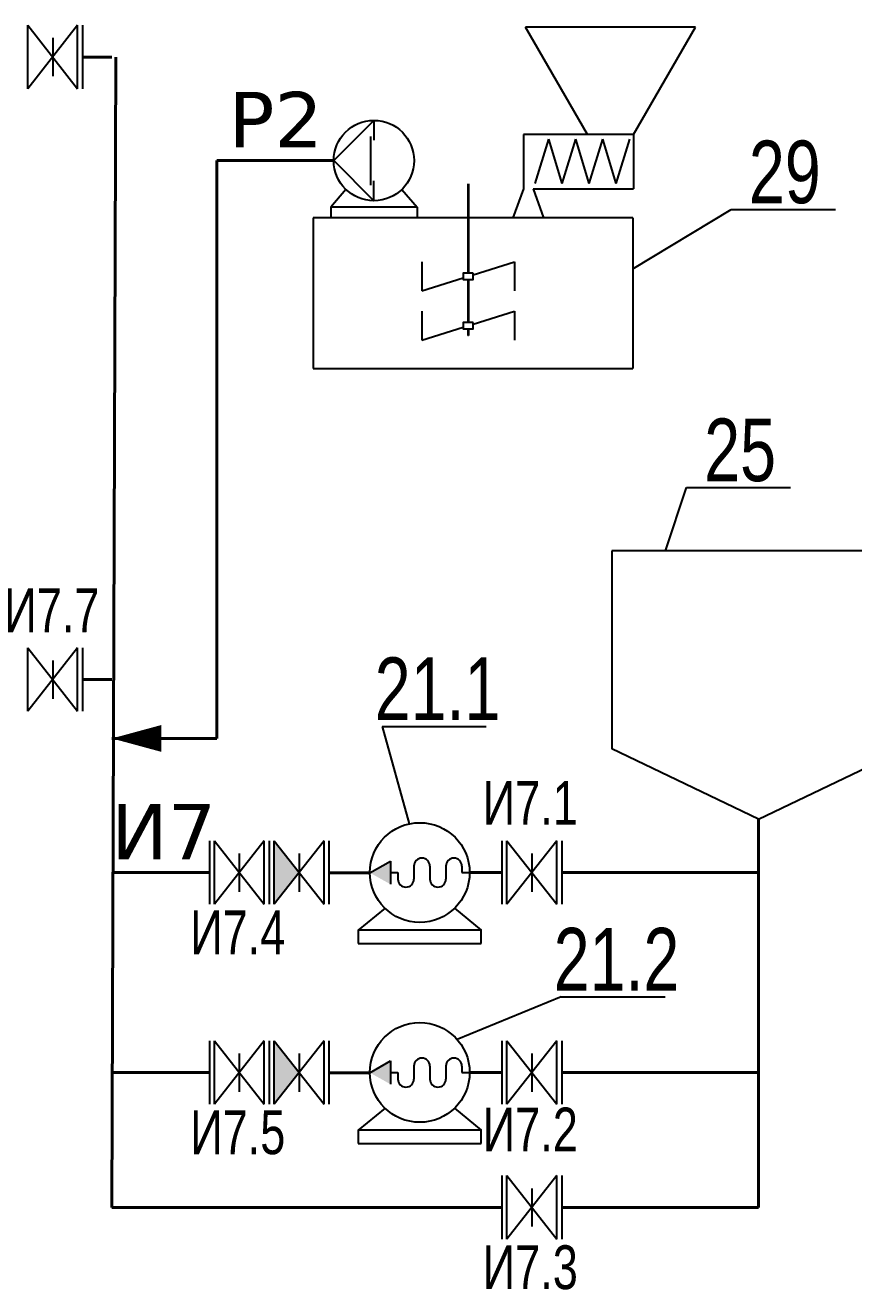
# Model space of a CAD drawing. Extents: x 431547 to 432141, y 118589 to 119430.
# Drawn here: x 431633.9 to 431678.6, y 119074.1 to 119142.3 of the extents above; entities that cross this region are included whole.
import ezdxf

# ---------------------------------------------------------------- set-up
doc = ezdxf.new("R2010")
doc.units = 0
doc.header["$LTSCALE"] = 300
doc.header["$MEASUREMENT"] = 0
doc.layers.add('1', color=7, linetype='CONTINUOUS')
doc.layers.add('Обозначение задвижек', color=7, linetype='CONTINUOUS')
doc.layers.add('Запорная арматура', color=200, linetype='CONTINUOUS', lineweight=20)
doc.layers.add('И7', color=7, linetype='CONTINUOUS', lineweight=40, true_color=0x1e0a00)
doc.layers.add('Р2', color=7, linetype='CONTINUOUS', lineweight=40, true_color=0xa000a0)
doc.styles.add('MONARCH', font='monarch', dxfattribs={"width": 0.77})

msp = doc.modelspace()

# ---------------------------------------------------------------- hatches: boundary and pattern name
at = {"layer": '1', "ltscale": 0.4}
h = msp.add_hatch(color=256, dxfattribs=at)
h.dxf.hatch_style = 1
h.paths.add_polyline_path([(431647.352, 119094.893), (431648.695, 119096.606), (431647.352, 119098.318)])
at = {"layer": '1', "ltscale": 0.3}
h = msp.add_hatch(color=124, dxfattribs=at)
h.dxf.hatch_style = 1
h.paths.add_polyline_path([(431652.509, 119096.595), (431653.624, 119097.228), (431653.624, 119095.971)])
at = {"layer": '1', "ltscale": 0.4}
h = msp.add_hatch(color=256, dxfattribs=at)
h.dxf.hatch_style = 1
h.paths.add_polyline_path([(431647.352, 119084.11), (431648.695, 119085.823), (431647.352, 119087.536)])
at = {"layer": '1', "ltscale": 0.3}
h = msp.add_hatch(color=124, dxfattribs=at)
h.dxf.hatch_style = 1
h.paths.add_polyline_path([(431652.509, 119085.812), (431653.624, 119086.445), (431653.624, 119085.188)])

# ---------------------------------------------------------------- linework, layer by layer
at = {"layer": '1'}
for p, q in [((431634.074, 119138.873), (431634.074, 119142.298)), ((431634.074, 119142.298), (431636.76, 119138.873)), ((431636.76, 119142.298), (431634.074, 119138.873)), ((431636.76, 119138.873), (431636.76, 119142.298)), ((431637.028, 119142.298), (431637.028, 119138.873)), ((431635.417, 119141.613), (431635.417, 119139.558)), ((431635.417, 119141.613), (431635.417, 119139.548)), ((431651.218, 119133.446), (431650.402, 119132.496)), ((431654.235, 119133.446), (431655.051, 119132.496)), ((431634.074, 119105.305), (431634.074, 119108.731)), ((431634.074, 119108.731), (431636.76, 119105.305)), ((431636.76, 119108.731), (431634.074, 119105.305)), ((431636.76, 119105.305), (431636.76, 119108.731)), ((431637.028, 119108.731), (431637.028, 119105.305)), ((431635.417, 119108.046), (431635.417, 119105.99)), ((431635.417, 119108.046), (431635.417, 119105.98)), ((431643.861, 119098.318), (431643.861, 119094.893)), ((431644.13, 119094.893), (431644.13, 119098.318)), ((431644.13, 119098.318), (431646.815, 119094.893)), ((431646.815, 119098.318), (431644.13, 119094.893)), ((431646.815, 119094.893), (431646.815, 119098.318)), ((431647.083, 119098.318), (431647.083, 119094.893)), ((431647.352, 119094.893), (431647.352, 119098.318)), ((431647.352, 119098.318), (431650.037, 119094.893)), ((431650.037, 119098.318), (431647.352, 119094.893)), ((431650.037, 119094.893), (431650.037, 119098.318)), ((431650.306, 119098.318), (431650.306, 119094.893)), ((431659.627, 119098.318), (431659.627, 119094.893)), ((431659.895, 119094.893), (431659.895, 119098.318)), ((431659.895, 119098.318), (431662.581, 119094.893)), ((431662.581, 119098.318), (431659.895, 119094.893)), ((431662.581, 119094.893), (431662.581, 119098.318)), ((431662.849, 119098.318), (431662.849, 119094.893)), ((431645.472, 119097.633), (431645.472, 119095.578)), ((431645.472, 119097.633), (431645.472, 119095.568)), ((431648.695, 119097.633), (431648.695, 119095.578)), ((431648.695, 119097.633), (431648.695, 119095.568)), ((431661.238, 119097.633), (431661.238, 119095.578)), ((431661.238, 119097.633), (431661.238, 119095.568)), ((431643.861, 119087.536), (431643.861, 119084.11)), ((431644.13, 119084.11), (431644.13, 119087.536)), ((431644.13, 119087.536), (431646.815, 119084.11)), ((431646.815, 119087.536), (431644.13, 119084.11)), ((431646.815, 119084.11), (431646.815, 119087.536)), ((431647.083, 119087.536), (431647.083, 119084.11)), ((431647.352, 119084.11), (431647.352, 119087.536)), ((431647.352, 119087.536), (431650.037, 119084.11)), ((431650.037, 119087.536), (431647.352, 119084.11)), ((431650.037, 119084.11), (431650.037, 119087.536)), ((431650.306, 119087.536), (431650.306, 119084.11)), ((431659.627, 119087.536), (431659.627, 119084.11)), ((431659.895, 119084.11), (431659.895, 119087.536)), ((431659.895, 119087.536), (431662.581, 119084.11)), ((431662.581, 119087.536), (431659.895, 119084.11)), ((431662.581, 119084.11), (431662.581, 119087.536)), ((431662.849, 119087.536), (431662.849, 119084.11)), ((431645.472, 119086.851), (431645.472, 119084.795)), ((431645.472, 119086.851), (431645.472, 119084.785)), ((431648.695, 119086.851), (431648.695, 119084.795)), ((431648.695, 119086.851), (431648.695, 119084.785)), ((431661.238, 119086.851), (431661.238, 119084.795)), ((431661.238, 119086.851), (431661.238, 119084.785)), ((431659.627, 119080.26), (431659.627, 119076.835)), ((431659.895, 119076.835), (431659.895, 119080.26)), ((431659.895, 119080.26), (431662.581, 119076.835)), ((431662.581, 119080.26), (431659.895, 119076.835)), ((431662.581, 119076.835), (431662.581, 119080.26)), ((431662.849, 119080.26), (431662.849, 119076.835)), ((431661.238, 119079.575), (431661.238, 119077.52)), ((431661.238, 119079.575), (431661.238, 119077.509))]:
    msp.add_line(p, q, dxfattribs=at)
at = {"layer": '1', "ltscale": 0.166667}
for p, q in [((431664.233, 119136.411), (431660.891, 119142.199)), ((431670.065, 119142.199), (431660.891, 119142.199)), ((431666.723, 119136.411), (431670.065, 119142.199)), ((431666.723, 119136.411), (431660.793, 119136.411)), ((431660.793, 119136.411), (431660.793, 119133.484)), ((431661.421, 119133.77), (431662.149, 119136.154)), ((431662.877, 119133.77), (431662.149, 119136.154)), ((431662.877, 119133.77), (431663.605, 119136.154)), ((431664.333, 119133.77), (431663.605, 119136.154)), ((431664.333, 119133.77), (431665.061, 119136.154)), ((431665.789, 119133.77), (431665.061, 119136.154)), ((431665.789, 119133.77), (431666.516, 119136.154)), ((431666.723, 119136.411), (431666.723, 119133.484)), ((431657.782, 119133.752), (431657.782, 119128.926)), ((431657.827, 119133.752), (431657.827, 119128.926)), ((431660.793, 119133.484), (431660.222, 119131.918)), ((431661.301, 119133.484), (431666.723, 119133.484)), ((431661.301, 119133.484), (431661.873, 119131.918)), ((431666.672, 119131.918), (431649.445, 119131.918)), ((431649.445, 119131.918), (431649.445, 119123.787)), ((431650.402, 119132.496), (431650.402, 119131.918)), ((431655.051, 119132.496), (431650.402, 119132.496)), ((431655.077, 119131.918), (431650.428, 119131.918)), ((431655.051, 119132.496), (431655.051, 119131.918)), ((431655.304, 119129.541), (431655.304, 119127.977)), ((431658.073, 119128.843), (431660.306, 119129.541)), ((431660.306, 119129.541), (431660.306, 119127.977)), ((431655.304, 119127.977), (431657.537, 119128.675)), ((431657.783, 119128.591), (431657.783, 119126.263)), ((431657.783, 119128.591), (431657.783, 119128.224)), ((431657.827, 119128.591), (431657.827, 119126.263)), ((431657.827, 119128.591), (431657.827, 119128.224)), ((431655.304, 119126.878), (431655.304, 119125.314)), ((431658.073, 119126.18), (431660.306, 119126.878)), ((431660.306, 119126.878), (431660.306, 119125.314)), ((431655.304, 119125.314), (431657.537, 119126.012)), ((431657.783, 119125.928), (431657.783, 119125.562)), ((431657.827, 119125.928), (431657.827, 119125.562)), ((431657.827, 119125.562), (431657.783, 119125.562)), ((431649.445, 119123.787), (431666.672, 119123.787))]:
    msp.add_line(p, q, dxfattribs=at)
at = {"layer": '1', "ltscale": 10}
for p, q in [((431650.561, 119135.003), (431652.727, 119137.166)), ((431652.727, 119137.166), (431652.727, 119136.099)), ((431652.537, 119136.301), (431652.537, 119133.683)), ((431650.561, 119135.003), (431652.727, 119132.84)), ((431652.727, 119132.84), (431652.727, 119133.907))]:
    msp.add_line(p, q, dxfattribs=at)
at = {"layer": '1', "ltscale": 0.4}
for p, q in [((431666.672, 119131.918), (431666.672, 119123.787)), ((431681.356, 119113.958), (431665.541, 119113.958)), ((431665.541, 119113.958), (431665.541, 119103.284)), ((431653.176, 119104.484), (431654.633, 119099.235)), ((431673.448, 119099.487), (431665.541, 119103.284)), ((431673.448, 119099.487), (431681.356, 119103.284)), ((431662.821, 119089.899), (431657.221, 119087.595))]:
    msp.add_line(p, q, dxfattribs=at)
at = {"layer": '1', "color": 124}
for p, q in [((431652.509, 119096.595), (431653.624, 119097.228)), ((431653.325, 119094.678), (431651.882, 119093.499)), ((431657.071, 119094.678), (431658.514, 119093.499)), ((431652.509, 119085.812), (431653.624, 119086.445)), ((431653.325, 119083.896), (431651.882, 119082.716)), ((431657.071, 119083.896), (431658.514, 119082.716))]:
    msp.add_line(p, q, dxfattribs=at)
at = {"layer": '1', "color": 124, "ltscale": 0.3}
for p, q in [((431653.624, 119097.228), (431653.624, 119095.971)), ((431651.882, 119092.781), (431658.514, 119092.781)), ((431653.624, 119086.445), (431653.624, 119085.188)), ((431651.882, 119081.998), (431658.514, 119081.998))]:
    msp.add_line(p, q, dxfattribs=at)
at = {"layer": '1', "color": 124, "ltscale": 0.4}
for p, q in [((431653.624, 119096.6), (431654.02, 119096.6)), ((431654.02, 119096.6), (431654.02, 119096.249)), ((431654.883, 119096.951), (431654.883, 119096.249)), ((431655.745, 119096.951), (431655.745, 119096.249)), ((431656.608, 119096.951), (431656.608, 119096.249)), ((431657.47, 119096.951), (431657.47, 119096.6)), ((431657.47, 119096.6), (431657.886, 119096.6)), ((431654.883, 119086.169), (431654.883, 119085.467)), ((431655.745, 119086.169), (431655.745, 119085.467)), ((431656.608, 119086.169), (431656.608, 119085.467)), ((431657.47, 119086.169), (431657.47, 119085.818)), ((431653.624, 119085.818), (431654.02, 119085.818)), ((431654.02, 119085.818), (431654.02, 119085.467)), ((431657.47, 119085.818), (431657.886, 119085.818))]:
    msp.add_line(p, q, dxfattribs=at)
at = {"layer": '1', "ltscale": 0.166667}
for points in [[(431658.073, 119128.926), (431657.537, 119128.926), (431657.537, 119128.591), (431658.073, 119128.591)], [(431658.073, 119126.263), (431657.537, 119126.263), (431657.537, 119125.928), (431658.073, 119125.928)]]:
    msp.add_lwpolyline(points, close=True, dxfattribs=at)
at = {"layer": '1', "color": 124}
for points in [[(431658.514, 119092.781), (431658.514, 119093.499), (431651.882, 119093.499), (431651.882, 119092.781)], [(431658.514, 119081.998), (431658.514, 119082.716), (431651.882, 119082.716), (431651.882, 119081.998)]]:
    msp.add_lwpolyline(points, dxfattribs=at)
at = {"layer": '1'}
msp.add_circle((431652.727, 119135), 2.166, dxfattribs=at)
at = {"layer": '1', "color": 124}
for centre in [(431655.198, 119096.607), (431655.198, 119085.824)]:
    msp.add_circle(centre, 2.688, dxfattribs=at)
at = {"layer": '1', "color": 124, "ltscale": 0.4}
for centre, start, end in [((431655.314, 119096.951), 0, 180), ((431657.039, 119096.951), 0, 180), ((431654.451, 119096.249), 180, 0), ((431656.176, 119096.249), 180, 0), ((431655.314, 119086.169), 0, 180), ((431657.039, 119086.169), 0, 180), ((431654.451, 119085.467), 180, 0), ((431656.176, 119085.467), 180, 0)]:
    msp.add_arc(centre, 0.431, start, end, dxfattribs=at)
at = {"layer": 'И7', "ltscale": 0.4}
for p, q in [((431637.028, 119140.586), (431638.607, 119140.581)), ((431638.812, 119140.58), (431638.607, 119078.547)), ((431637.028, 119107.018), (431638.607, 119107.013)), ((431673.448, 119099.487), (431673.448, 119078.547)), ((431643.861, 119096.606), (431638.607, 119096.606)), ((431652.509, 119096.595), (431650.306, 119096.595)), ((431657.886, 119096.6), (431659.627, 119096.6)), ((431662.849, 119096.606), (431673.448, 119096.606)), ((431643.861, 119085.823), (431638.607, 119085.823)), ((431652.509, 119085.812), (431650.306, 119085.812)), ((431657.886, 119085.818), (431659.627, 119085.818)), ((431662.849, 119085.823), (431673.448, 119085.823)), ((431659.627, 119078.547), (431638.607, 119078.547)), ((431673.448, 119078.547), (431662.849, 119078.547))]:
    msp.add_line(p, q, dxfattribs=at)
at = {"layer": 'Обозначение задвижек', "ltscale": 0.4}
for p, q in [((431666.672, 119129.167), (431671.986, 119132.355)), ((431671.986, 119132.355), (431677.593, 119132.355)), ((431668.44, 119113.958), (431669.578, 119117.368)), ((431669.578, 119117.368), (431675.185, 119117.368)), ((431653.176, 119104.484), (431658.783, 119104.484)), ((431662.821, 119089.899), (431668.429, 119089.899))]:
    msp.add_line(p, q, dxfattribs=at)
at = {"layer": 'Р2', "ltscale": 0.4}
for p, q in [((431650.561, 119135.003), (431644.259, 119135.003)), ((431644.259, 119135.003), (431644.259, 119103.838)), ((431644.259, 119103.838), (431638.607, 119103.838))]:
    msp.add_line(p, q, dxfattribs=at)
msp.add_lwpolyline([(431638.607, 119103.838, 0, 1.445, 0), (431641.265, 119103.838, 0.903, 0.903, 0)], format="xyseb", dxfattribs=at)

# ---------------------------------------------------------------- texts
at = {"layer": '1', "ltscale": 0.4, "char_height": 3.3782, "attachment_point": 1, "style": 'MONARCH'}
for s, insert in [('29', (431672.936, 119136.079)), ('25', (431670.528, 119121.091)), ('21.1', (431652.771, 119108.208)), ('21.2', (431662.416, 119093.622))]:
    msp.add_mtext_dynamic_manual_height_columns(s, width=8.19685, gutter_width=17.595, heights=[0], dxfattribs=dict(at, insert=insert))
at = {"layer": 'Запорная арматура', "ltscale": 0.4, "char_height": 2.3607, "attachment_point": 1, "style": 'MONARCH'}
for s, insert in [('И7.7', (431632.807, 119111.93)), ('И7.1', (431658.592, 119101.543)), ('И7.4', (431642.826, 119094.561)), ('И7.5', (431642.826, 119083.778)), ('И7.2', (431658.592, 119083.929)), ('И7.3', (431658.592, 119076.502))]:
    msp.add_mtext_dynamic_manual_height_columns(s, width=5.72672, gutter_width=885.278, heights=[0], dxfattribs=dict(at, insert=insert))
at = {"layer": 'И7', "ltscale": 15, "insert": (431644.231, 119100.31), "char_height": 2.98578, "width": 6.08754, "attachment_point": 3}
msp.add_mtext('{\\fVerdana|b0|i0|c204|p34;И7}', dxfattribs=at)
at = {"layer": 'Р2', "ltscale": 0.4, "insert": (431649.973, 119138.708), "char_height": 2.98578, "width": 6.08754, "attachment_point": 3}
msp.add_mtext('{\\fVerdana|b0|i0|c204|p34;Р2}', dxfattribs=at)

doc.saveas('drawing.dxf')
